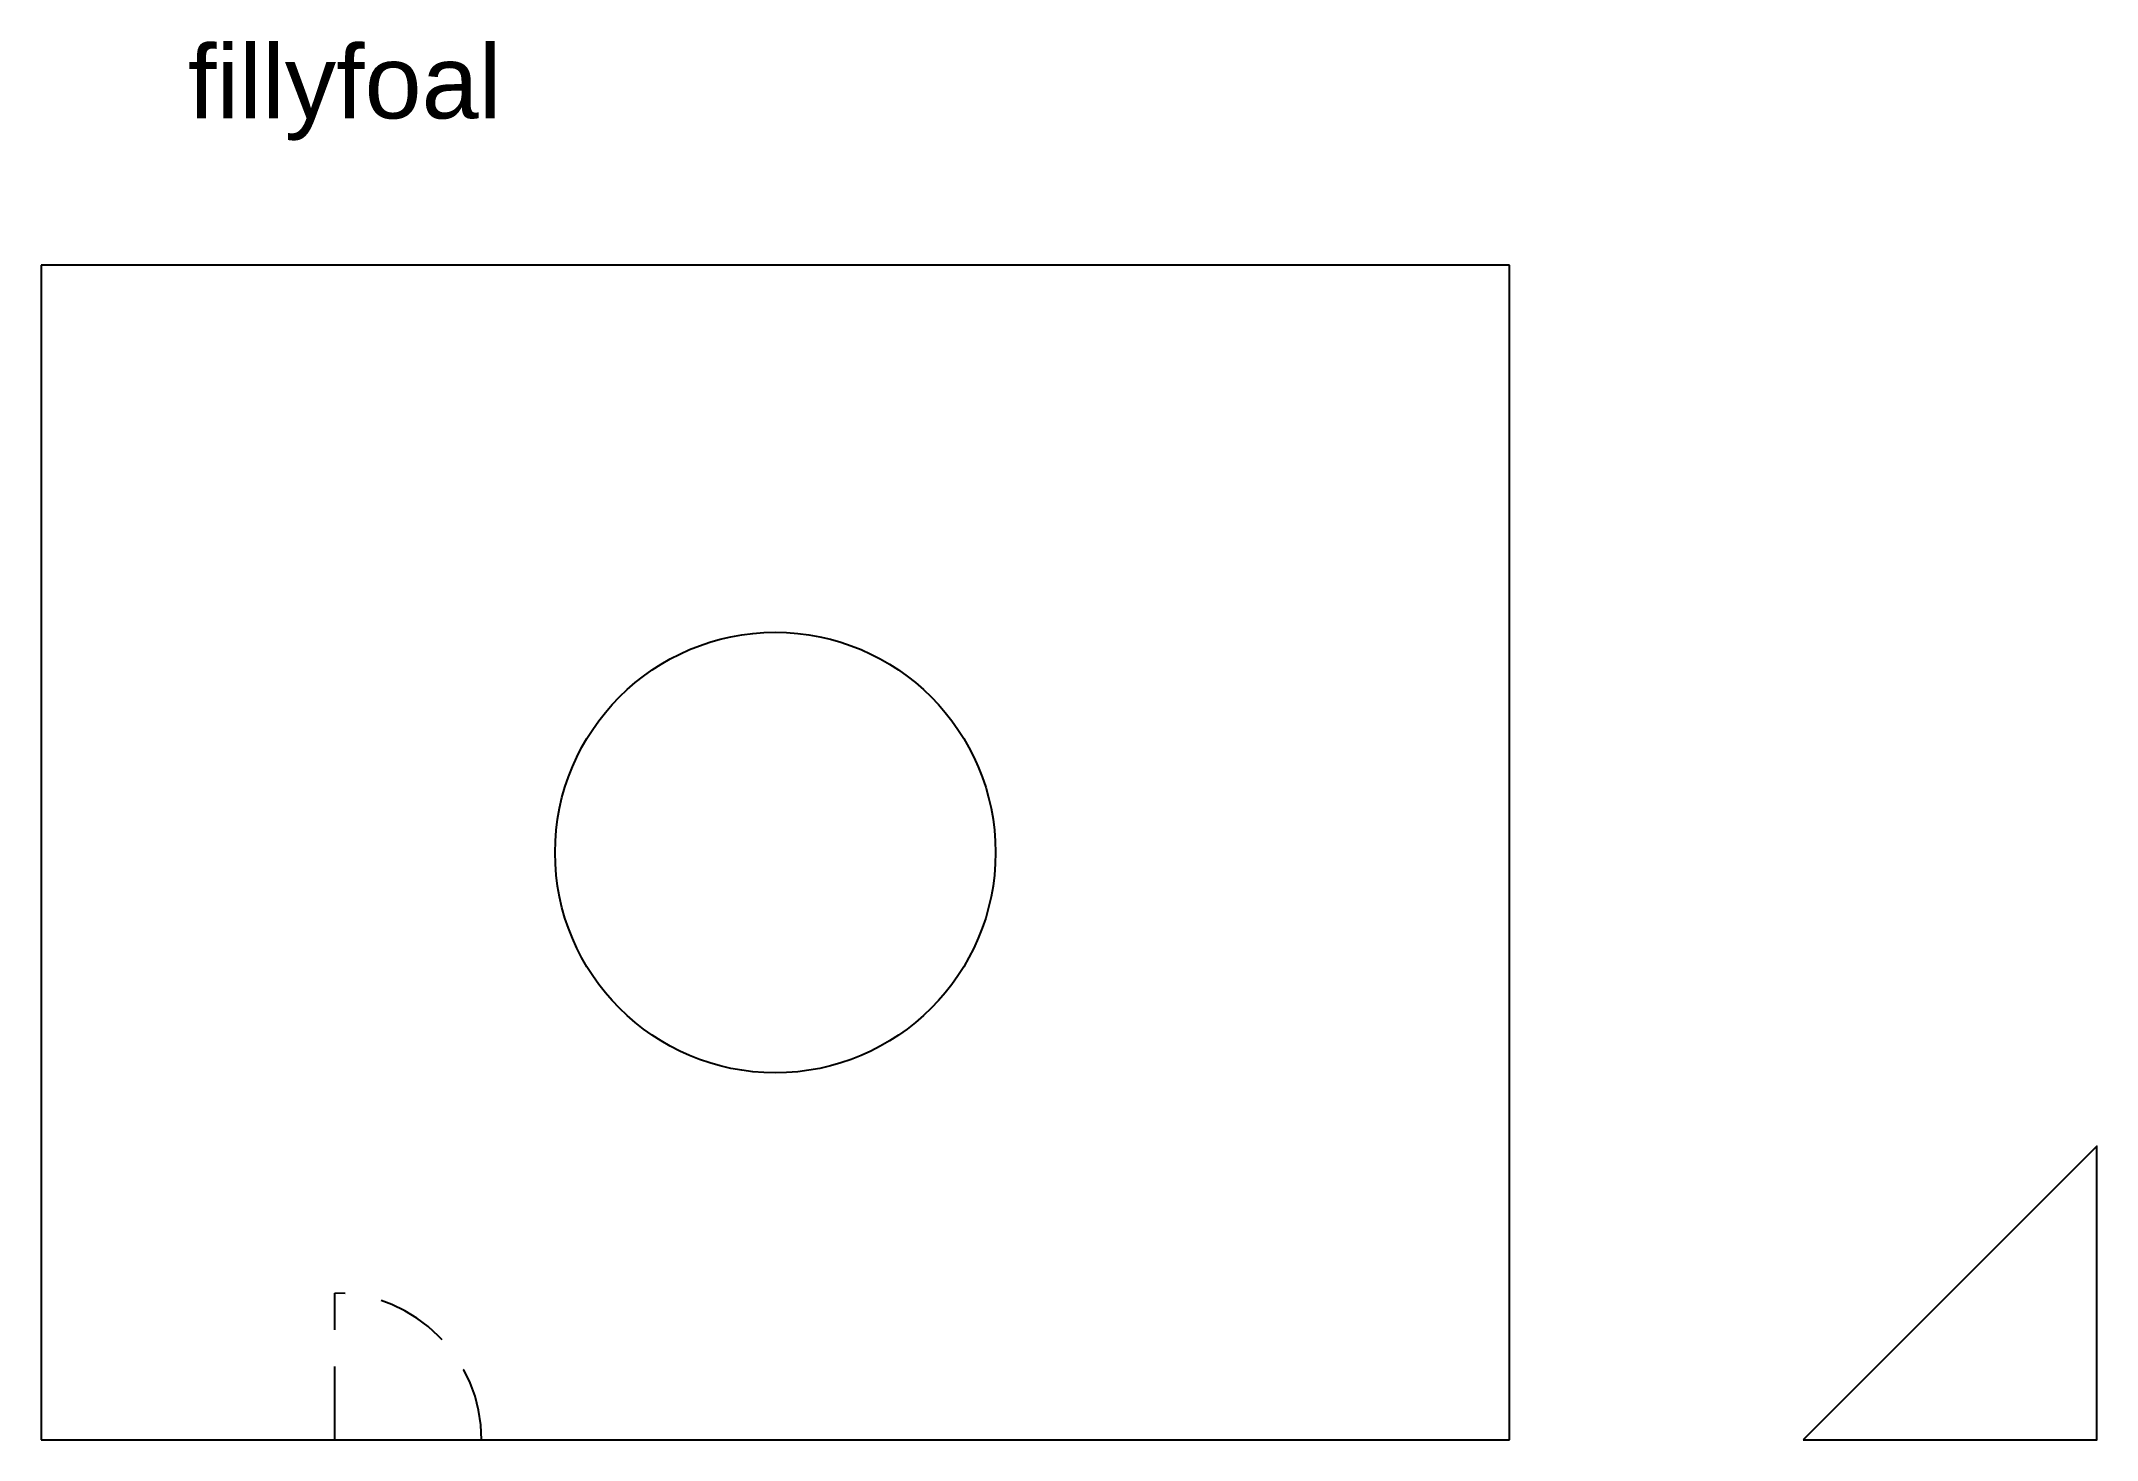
# Model space of a CAD drawing. Header units: metres. Extents: x 0 to 14, y 0 to 9.5.
import ezdxf

# ---------------------------------------------------------------- set-up
doc = ezdxf.new("R2010")
doc.units = ezdxf.units.M
doc.linetypes.add('DASHED', pattern=[0.75, 0.5, -0.25])
doc.layers.add('DOORS', color=3, linetype='DASHED')
doc.layers.add('WALLS', color=1, linetype='Continuous')
doc.styles.add('NOTES', font='arial.ttf')

# ---------------------------------------------------------------- blocks, each defined once
blk = doc.blocks.new('DOOR')
at = {"layer": 'DOORS'}
blk.add_line((0, 0), (0, 1), dxfattribs=at)
blk.add_arc((0, 0), 1, 0, 90, dxfattribs=at)

msp = doc.modelspace()

# ---------------------------------------------------------------- linework, layer by layer
msp.add_lwpolyline([(12, 0), (14, 0), (14, 2)], close=True)
msp.add_circle((5, 4), 1.5)
at = {"layer": 'WALLS'}
for p, q in [((10, 8), (0, 8)), ((0, 8), (0, 0)), ((10, 0), (10, 8)), ((0, 0), (10, 0))]:
    msp.add_line(p, q, dxfattribs=at)

# ---------------------------------------------------------------- block references
msp.add_blockref('DOOR', (2, 0))

# ---------------------------------------------------------------- texts
at = {"style": 'NOTES'}
msp.add_text('fillyfoal', height=0.5, dxfattribs=at).set_placement((1, 9))

doc.saveas('drawing.dxf')
